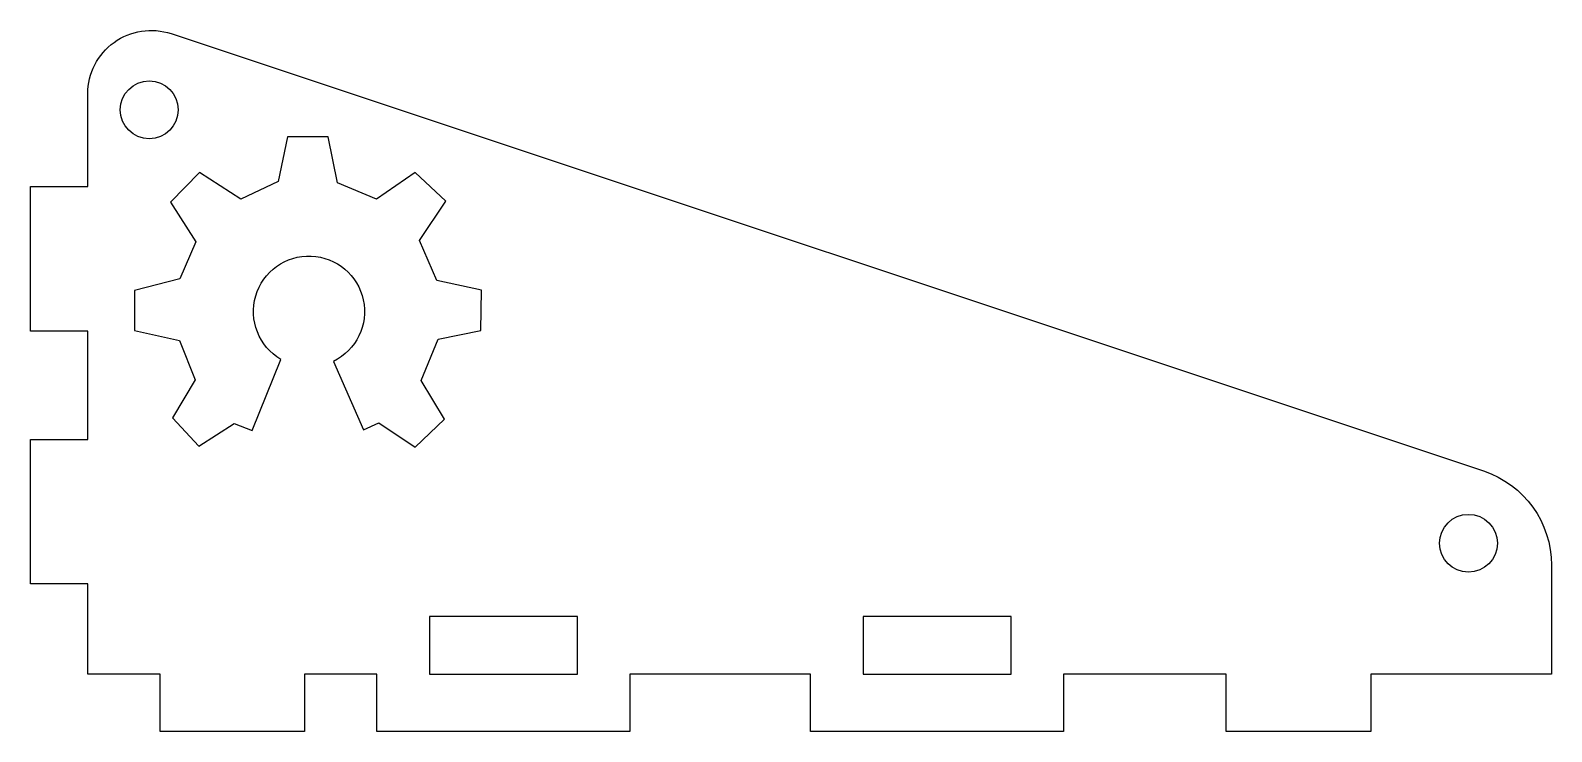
# Model space of a CAD drawing. Header units: millimetres. Extents: x -3.2 to 81, y -3.2 to 35.6.
import ezdxf

# ---------------------------------------------------------------- set-up
doc = ezdxf.new("R2010")
doc.units = ezdxf.units.MM
doc.layers.get('0').update_dxf_attribs({"linetype": 'CONTINUOUS'})

msp = doc.modelspace()

# ---------------------------------------------------------------- linework, layer by layer
for points in [[(40, 0), (30, 0), (30, -3.175), (16, -3.175), (16, 0), (12, 0), (12, -3.175), (4, -3.175), (4, 0), (0, 0), (0, 5), (-3.175, 5), (-3.175, 13), (0, 13), (0, 19), (-3.175, 19), (-3.175, 27), (0, 27), (0, 32.144, -0.511918), (4.607, 35.464), (77.239, 11.254, -0.322823), (81, 6.036), (81, 0), (71, 0), (71, -3.175), (63, -3.175), (63, 0), (54, 0), (54, -3.175), (40, -3.175)], [(13.299, 29.755), (11.051, 29.752), (10.542, 27.273), (8.463, 26.298), (6.173, 27.773), (4.572, 26.129), (5.982, 23.943), (5.091, 21.886), (2.588, 21.249), (2.593, 19.022), (5.07, 18.471), (5.939, 16.307), (4.68, 14.2), (6.14, 12.623), (8.094, 13.883), (9.103, 13.489), (10.68, 17.434, -3.95885), (13.596, 17.323), (15.251, 13.529), (16.099, 13.911), (18.114, 12.574), (19.747, 14.123), (18.454, 16.265), (19.387, 18.556), (21.741, 19.022), (21.784, 21.271), (19.323, 21.801), (18.347, 24.007), (19.811, 26.192), (18.12, 27.78), (15.972, 26.298), (13.82, 27.2)]]:
    msp.add_lwpolyline(points, format="xyb", close=True)
for points in [[(18.9, 0), (27.1, 0), (27.1, 3.2), (18.9, 3.2)], [(42.9, 3.2), (42.9, 0), (51.1, 0), (51.1, 3.2)]]:
    msp.add_lwpolyline(points, close=True)
for centre in [(3.4, 31.25), (76.4, 7.25)]:
    msp.add_circle(centre, 1.6)

doc.saveas('drawing.dxf')
